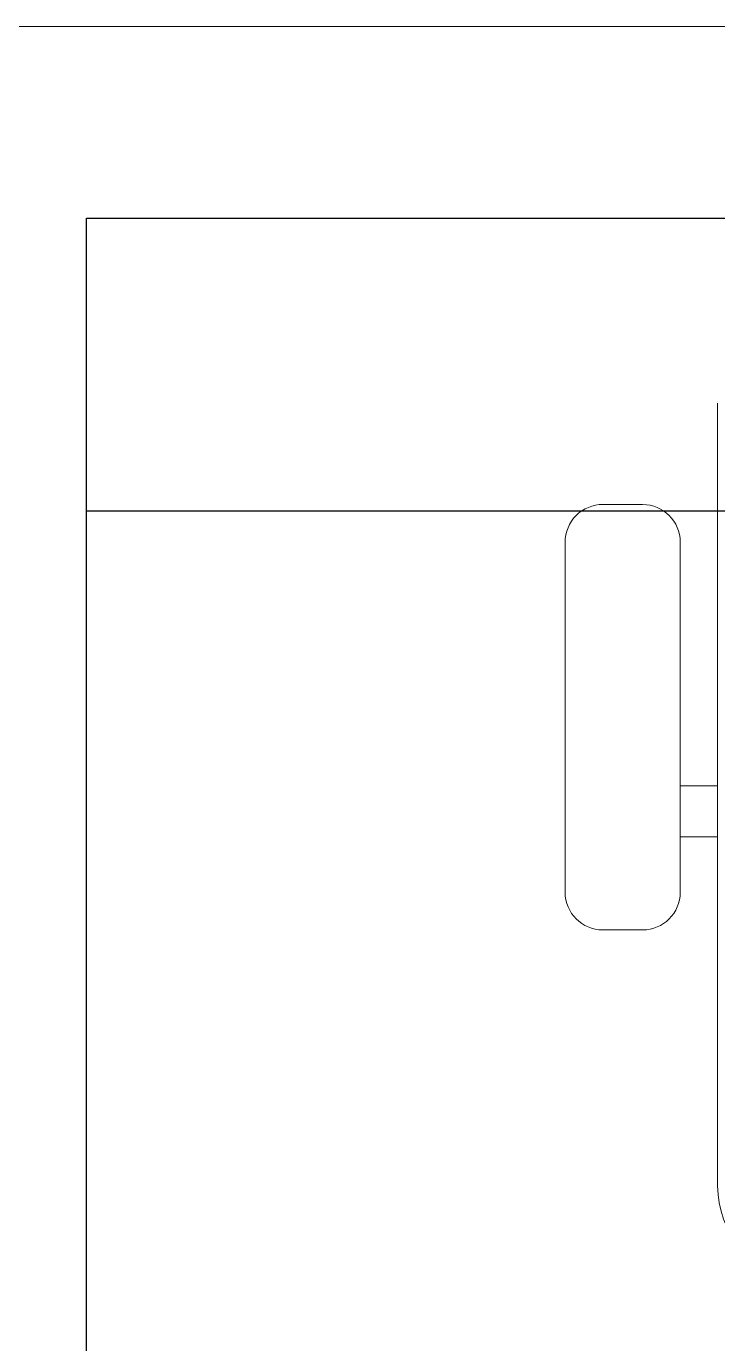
# Model space of a CAD drawing. Header units: inches. Extents: x -12418 to 183584, y -29325 to 19878.
# Drawn here: x 40966 to 41326, y -9434 to -8747 of the extents above; entities that cross this region are included whole.
import ezdxf

# ---------------------------------------------------------------- set-up
doc = ezdxf.new("R2010")
doc.units = ezdxf.units.IN
doc.header["$LTSCALE"] = 25
doc.header["$MEASUREMENT"] = 0
doc.linetypes.add('DASHDOT', pattern=[25.4, 12.7, -6.35, 0, -6.35])
doc.layers.get('0').update_dxf_attribs({"color": 8})
doc.layers.add('00-Ground Floor$0$False Ceiling', color=251, linetype='Continuous')
for name, color, linetype, lineweight in [('00-Ground Floor$0$LOADING', 253, 'Continuous', 5), ('00-Ground Floor$0$NEW Wall', 166, 'Continuous', 5), ('00-Ground Floor$0$Walls', 251, 'Continuous', 5), ('E-LITE-CLNG-CNDT', 6, 'DASHDOT', 35)]:
    doc.layers.add(name, color=color, linetype=linetype, lineweight=lineweight)

# ---------------------------------------------------------------- blocks, each defined once
blk = doc.blocks.new('*X137')
at = {"color": 0}
for p, q in [((5, 3), (5, 3)), ((5, 3), (5, 3)), ((5, 3), (5, 3)), ((5, 3), (5, 3)), ((5, 3), (5, 3)), ((5, 3), (5, 3)), ((5, 3), (5, 3)), ((5, 3), (5, 3)), ((5, 3), (5, 3)), ((5, 3), (5, 3)), ((5, 3), (5, 3)), ((5, 3), (5, 3)), ((5, 3), (5, 3)), ((5, 3), (5, 3)), ((5, 3), (5, 3)), ((5, 3), (5, 3)), ((5, 3), (5, 3)), ((5, 3), (5, 3)), ((5, 3), (5, 3)), ((5, 3), (5, 3)), ((5, 3), (5, 3)), ((5, 3), (5, 3)), ((5, 3), (5, 3)), ((5, 3), (5, 3)), ((5, 3), (5, 3)), ((5, 3), (5, 3)), ((5, 3), (5, 3)), ((5, 3), (5, 3)), ((5, 3), (5, 3)), ((5, 3), (5, 3)), ((5, 3), (5, 3)), ((5, 3), (5, 3)), ((5, 3), (5, 3)), ((5, 3), (5, 3)), ((5, 3), (5, 3)), ((5, 3), (5, 3)), ((5, 3), (5, 3)), ((5, 3), (5, 3)), ((5, 3), (5, 3)), ((5, 3), (5, 3)), ((5, 3), (5, 3)), ((5, 3), (5, 3)), ((5, 3), (5, 3)), ((5, 3), (5, 3)), ((5, 3), (5, 3)), ((5, 3), (5, 3)), ((5, 3), (5, 3)), ((5, 3), (5, 3)), ((5, 3), (5, 3)), ((5, 3), (5, 3)), ((5, 3), (5, 3)), ((5, 3), (5, 3)), ((5, 3), (5, 3)), ((5, 3), (5, 3)), ((5, 3), (5, 3)), ((5, 3), (5, 3)), ((5, 3), (5, 3)), ((5, 3), (5, 3)), ((5, 3), (5, 3)), ((5, 3), (5, 3)), ((5, 3), (5, 3)), ((5, 3), (5, 3)), ((5, 3), (5, 3)), ((5, 3), (5, 3)), ((5, 3), (5, 3)), ((5, 3), (5, 3)), ((6, 3), (5, 3)), ((5, 3), (5, 3)), ((6, 3), (5, 3)), ((5, 3), (5, 3)), ((6, 3), (5, 3)), ((5, 3), (5, 3)), ((6, 3), (5, 3)), ((5, 3), (5, 3)), ((5, 3), (5, 3)), ((5, 3), (5, 3)), ((5, 3), (5, 3)), ((5, 3), (5, 3)), ((5, 3), (5, 3)), ((5, 3), (5, 3)), ((5, 3), (5, 3)), ((5, 3), (5, 3)), ((5, 3), (5, 3)), ((5, 3), (5, 3)), ((5, 3), (5, 3)), ((5, 3), (5, 3)), ((5, 3), (5, 3)), ((5, 3), (5, 3)), ((5, 3), (5, 3)), ((5, 3), (5, 3)), ((5, 3), (5, 3)), ((5, 3), (5, 3)), ((5, 3), (5, 3)), ((5, 3), (5, 3)), ((5, 3), (5, 3)), ((5, 3), (5, 3)), ((6, 3), (6, 3)), ((6, 3), (6, 3)), ((6, 3), (6, 3)), ((6, 3), (6, 3)), ((6, 3), (6, 3)), ((6, 3), (6, 3)), ((6, 3), (6, 3)), ((6, 3), (6, 3)), ((6, 3), (6, 3)), ((6, 3), (6, 3)), ((6, 3), (6, 3)), ((6, 3), (6, 3)), ((6, 3), (6, 3)), ((6, 3), (6, 3)), ((6, 3), (6, 3)), ((6, 3), (6, 3)), ((6, 3), (6, 3)), ((6, 3), (6, 3)), ((6, 3), (6, 3)), ((6, 3), (6, 3)), ((6, 3), (6, 3)), ((6, 3), (6, 3)), ((6, 3), (6, 3)), ((6, 3), (6, 3)), ((6, 3), (6, 3)), ((6, 3), (6, 3)), ((6, 3), (6, 3)), ((6, 3), (6, 3)), ((6, 3), (6, 3)), ((6, 3), (6, 3)), ((6, 3), (6, 3)), ((6, 3), (6, 3)), ((6, 3), (6, 3)), ((6, 3), (6, 3)), ((6, 3), (6, 3)), ((6, 3), (6, 3)), ((6, 3), (6, 3)), ((6, 3), (6, 3)), ((6, 3), (6, 3)), ((6, 3), (6, 3)), ((6, 3), (6, 3)), ((6, 3), (6, 3)), ((6, 3), (6, 3)), ((6, 3), (6, 3)), ((6, 3), (6, 3)), ((6, 3), (6, 3)), ((6, 3), (6, 3)), ((6, 3), (6, 3)), ((6, 3), (6, 3)), ((6, 3), (6, 3)), ((6, 3), (6, 3)), ((6, 3), (6, 3)), ((6, 3), (6, 3)), ((6, 3), (6, 3)), ((6, 3), (6, 3)), ((6, 3), (6, 3)), ((6, 3), (6, 3)), ((6, 3), (6, 3)), ((6, 3), (6, 3)), ((6, 3), (6, 3)), ((6, 3), (6, 3)), ((6, 3), (6, 3)), ((6, 3), (6, 3)), ((6, 3), (6, 3)), ((6, 3), (6, 3)), ((6, 3), (6, 3)), ((6, 3), (6, 3)), ((6, 3), (6, 3)), ((6, 3), (6, 3)), ((6, 3), (6, 3)), ((6, 3), (6, 3)), ((6, 3), (6, 3)), ((6, 3), (6, 3)), ((6, 3), (6, 3)), ((6, 3), (6, 3)), ((6, 3), (6, 3)), ((6, 3), (6, 3)), ((6, 3), (6, 3)), ((6, 3), (6, 3)), ((6, 3), (6, 3)), ((6, 3), (6, 3)), ((6, 3), (6, 3)), ((6, 3), (6, 3)), ((6, 3), (6, 3)), ((6, 3), (6, 3)), ((6, 3), (6, 3)), ((6, 3), (6, 3)), ((6, 3), (6, 3)), ((6, 3), (6, 3)), ((6, 3), (6, 3)), ((6, 3), (6, 3)), ((6, 3), (6, 3)), ((6, 3), (6, 3)), ((6, 3), (6, 3)), ((6, 3), (6, 3)), ((6, 3), (6, 3)), ((6, 3), (6, 3)), ((6, 3), (6, 3)), ((6, 3), (6, 3)), ((6, 3), (6, 3)), ((6, 3), (6, 3)), ((6, 3), (6, 3)), ((6, 3), (6, 3)), ((6, 3), (6, 3)), ((6, 3), (6, 3)), ((6, 3), (6, 3)), ((6, 3), (6, 3)), ((6, 3), (6, 3)), ((6, 3), (6, 3)), ((6, 3), (6, 3)), ((6, 3), (6, 3)), ((6, 3), (6, 3)), ((6, 3), (6, 3)), ((6, 3), (6, 3)), ((6, 3), (6, 3)), ((6, 3), (6, 3)), ((6, 3), (6, 3)), ((6, 3), (6, 3)), ((6, 3), (6, 3)), ((6, 3), (6, 3)), ((6, 3), (6, 3)), ((6, 3), (6, 3)), ((6, 3), (6, 3)), ((6, 3), (6, 3)), ((6, 3), (6, 3)), ((6, 3), (6, 3)), ((6, 3), (6, 3)), ((6, 3), (6, 3)), ((6, 3), (6, 3)), ((6, 3), (6, 3)), ((6, 3), (6, 3)), ((6, 3), (6, 3)), ((6, 3), (6, 3)), ((6, 3), (6, 3)), ((6, 3), (6, 3)), ((6, 3), (6, 3)), ((6, 3), (6, 3)), ((6, 3), (6, 3)), ((6, 3), (6, 3)), ((6, 3), (6, 3)), ((6, 3), (6, 3)), ((6, 3), (6, 3)), ((6, 3), (6, 3)), ((6, 3), (6, 3)), ((6, 3), (6, 3)), ((6, 3), (6, 3)), ((6, 3), (6, 3)), ((6, 3), (6, 3)), ((6, 3), (6, 3)), ((6, 3), (6, 3)), ((6, 3), (6, 3)), ((6, 3), (6, 3)), ((6, 3), (6, 3)), ((6, 3), (6, 3)), ((6, 3), (6, 3)), ((6, 3), (6, 3)), ((6, 3), (6, 3)), ((6, 3), (6, 3)), ((6, 3), (6, 3)), ((6, 3), (6, 3)), ((6, 3), (6, 3)), ((6, 3), (6, 3)), ((6, 3), (6, 3)), ((6, 3), (6, 3)), ((6, 3), (6, 3)), ((6, 3), (6, 3)), ((6, 3), (6, 3)), ((6, 3), (6, 3)), ((6, 3), (6, 3)), ((6, 3), (6, 3)), ((6, 3), (6, 3)), ((6, 3), (6, 3)), ((6, 3), (6, 3)), ((6, 3), (6, 3)), ((6, 3), (6, 3)), ((6, 3), (6, 3)), ((6, 3), (6, 3)), ((6, 3), (6, 3)), ((6, 3), (6, 3)), ((6, 3), (6, 3)), ((6, 3), (6, 3)), ((6, 3), (6, 3)), ((6, 3), (6, 3)), ((6, 3), (6, 3)), ((6, 3), (6, 3)), ((6, 3), (6, 3)), ((6, 3), (6, 3)), ((6, 3), (6, 3)), ((6, 3), (6, 3)), ((6, 3), (6, 3)), ((6, 3), (6, 3)), ((6, 3), (6, 3)), ((6, 3), (6, 3)), ((6, 3), (6, 3)), ((6, 3), (6, 3)), ((6, 3), (6, 3)), ((6, 3), (6, 3)), ((6, 3), (6, 3)), ((6, 3), (6, 3)), ((6, 3), (6, 3)), ((6, 3), (6, 3)), ((6, 3), (6, 3)), ((6, 3), (6, 3)), ((6, 3), (6, 3)), ((6, 3), (5, 3)), ((6, 3), (5, 3)), ((6, 3), (5, 3)), ((6, 3), (5, 3)), ((6, 3), (5, 3)), ((6, 3), (6, 3)), ((6, 3), (6, 3)), ((6, 3), (6, 3)), ((6, 3), (6, 3)), ((6, 3), (6, 3)), ((6, 3), (6, 3)), ((6, 3), (6, 3)), ((6, 3), (6, 3)), ((6, 3), (6, 3)), ((6, 3), (6, 3)), ((6, 3), (6, 3)), ((6, 3), (6, 3)), ((6, 3), (6, 3)), ((6, 3), (6, 3)), ((6, 3), (6, 3)), ((6, 3), (6, 3)), ((6, 3), (6, 3)), ((6, 3), (6, 3)), ((6, 3), (6, 3)), ((6, 3), (6, 3)), ((6, 3), (6, 3)), ((6, 3), (6, 3)), ((6, 3), (6, 3)), ((6, 3), (6, 3)), ((6, 3), (6, 3)), ((6, 3), (6, 3)), ((6, 3), (6, 3)), ((6, 3), (6, 3)), ((6, 3), (6, 3)), ((6, 3), (6, 3)), ((6, 3), (6, 3)), ((6, 3), (6, 3)), ((6, 3), (6, 3)), ((6, 3), (6, 3)), ((6, 3), (6, 3)), ((6, 3), (6, 3)), ((6, 3), (6, 3)), ((6, 3), (6, 3)), ((6, 3), (6, 3)), ((6, 3), (6, 3)), ((6, 3), (6, 3)), ((6, 3), (6, 3)), ((6, 3), (6, 3)), ((6, 3), (6, 3)), ((6, 3), (6, 3)), ((6, 3), (6, 3)), ((6, 3), (6, 3)), ((6, 3), (6, 3)), ((6, 3), (6, 3)), ((6, 3), (6, 3)), ((6, 3), (6, 3)), ((6, 3), (6, 3)), ((6, 3), (6, 3)), ((6, 3), (6, 3)), ((6, 3), (6, 3)), ((6, 3), (6, 3)), ((6, 3), (6, 3)), ((6, 3), (6, 3)), ((6, 3), (6, 3)), ((6, 3), (6, 3)), ((6, 3), (6, 3)), ((6, 3), (6, 3)), ((6, 3), (6, 3)), ((6, 3), (6, 3)), ((6, 3), (6, 3)), ((6, 3), (6, 3)), ((6, 3), (6, 3)), ((6, 3), (6, 3)), ((6, 3), (6, 3)), ((6, 3), (6, 3)), ((6, 3), (6, 3)), ((6, 3), (6, 3)), ((6, 3), (6, 3)), ((6, 3), (6, 3)), ((6, 3), (6, 3)), ((6, 3), (6, 3)), ((6, 3), (6, 3)), ((6, 3), (6, 3)), ((6, 3), (6, 3)), ((6, 3), (6, 3)), ((6, 3), (6, 3)), ((6, 3), (6, 3)), ((6, 3), (6, 3)), ((6, 3), (6, 3)), ((6, 3), (6, 3)), ((6, 3), (6, 3)), ((6, 3), (6, 3)), ((6, 3), (6, 3)), ((6, 3), (6, 3)), ((6, 3), (6, 3)), ((6, 3), (6, 3)), ((6, 3), (6, 3)), ((6, 3), (6, 3)), ((6, 3), (6, 3)), ((6, 3), (6, 3)), ((6, 3), (6, 3)), ((6, 3), (6, 3)), ((6, 3), (6, 3)), ((6, 3), (6, 3)), ((6, 3), (6, 3)), ((6, 3), (6, 3)), ((6, 3), (6, 3)), ((6, 3), (6, 3)), ((6, 3), (6, 3)), ((6, 3), (6, 3)), ((6, 3), (6, 3)), ((6, 3), (6, 3)), ((6, 3), (6, 3)), ((6, 3), (6, 3)), ((6, 3), (6, 3)), ((6, 3), (6, 3)), ((6, 3), (6, 3)), ((6, 3), (6, 3)), ((6, 3), (6, 3)), ((6, 3), (6, 3)), ((6, 3), (6, 3)), ((6, 3), (6, 3)), ((6, 3), (6, 3)), ((6, 3), (6, 3)), ((6, 3), (6, 3)), ((6, 3), (6, 3)), ((6, 3), (6, 3)), ((6, 3), (6, 3)), ((6, 3), (6, 3)), ((6, 3), (6, 3)), ((6, 3), (6, 3)), ((6, 3), (6, 3)), ((6, 3), (6, 3)), ((6, 3), (6, 3)), ((6, 3), (6, 3)), ((6, 3), (6, 3)), ((6, 3), (6, 3)), ((6, 3), (6, 3)), ((6, 3), (6, 3)), ((6, 3), (6, 3)), ((6, 3), (6, 3)), ((6, 3), (6, 3)), ((6, 3), (6, 3)), ((6, 3), (6, 3)), ((6, 3), (6, 3)), ((6, 3), (6, 3)), ((6, 3), (6, 3)), ((6, 3), (6, 3)), ((6, 3), (6, 3)), ((6, 3), (6, 3)), ((6, 3), (6, 3)), ((6, 3), (6, 3)), ((6, 3), (6, 3)), ((6, 3), (6, 3)), ((6, 3), (6, 3)), ((6, 3), (6, 3)), ((6, 3), (6, 3)), ((6, 3), (6, 3)), ((6, 3), (6, 3)), ((6, 3), (6, 3)), ((6, 3), (6, 3)), ((6, 3), (6, 3)), ((6, 3), (6, 3)), ((6, 3), (6, 3)), ((6, 3), (6, 3)), ((6, 3), (6, 3)), ((6, 3), (6, 3)), ((6, 3), (6, 3)), ((6, 3), (6, 3)), ((6, 3), (6, 3)), ((6, 3), (6, 3)), ((6, 3), (6, 3)), ((6, 3), (6, 3)), ((6, 3), (6, 3)), ((6, 3), (6, 3)), ((6, 3), (6, 3)), ((6, 3), (6, 3)), ((6, 3), (6, 3)), ((6, 3), (6, 3)), ((6, 3), (6, 3)), ((6, 3), (6, 3)), ((6, 3), (6, 3)), ((6, 3), (6, 3)), ((6, 3), (6, 3)), ((6, 3), (6, 3)), ((6, 3), (6, 3)), ((6, 3), (6, 3)), ((6, 3), (6, 3)), ((6, 3), (6, 3)), ((6, 3), (6, 3)), ((6, 3), (6, 3)), ((6, 3), (6, 3)), ((6, 3), (6, 3)), ((6, 3), (6, 3)), ((6, 3), (6, 3)), ((6, 3), (6, 3)), ((6, 3), (6, 3)), ((6, 3), (6, 3)), ((6, 3), (6, 3)), ((6, 3), (6, 3)), ((6, 3), (6, 3)), ((6, 3), (6, 3)), ((6, 3), (6, 3)), ((6, 3), (6, 3)), ((6, 3), (6, 3)), ((6, 3), (6, 3)), ((6, 3), (6, 3)), ((6, 3), (6, 3)), ((6, 3), (6, 3)), ((6, 3), (6, 3)), ((6, 3), (6, 3)), ((6, 3), (6, 3)), ((6, 3), (6, 3)), ((6, 3), (6, 3)), ((6, 3), (6, 3)), ((6, 3), (6, 3)), ((6, 3), (6, 3)), ((6, 3), (6, 3)), ((6, 3), (6, 3)), ((6, 3), (6, 3)), ((6, 3), (6, 3)), ((6, 3), (6, 3)), ((6, 3), (6, 3)), ((6, 3), (6, 3)), ((6, 3), (6, 3)), ((6, 3), (6, 3)), ((6, 3), (6, 3)), ((6, 3), (6, 3)), ((6, 3), (6, 3)), ((6, 3), (6, 3)), ((6, 3), (6, 3)), ((6, 3), (6, 3)), ((6, 3), (6, 3)), ((6, 3), (6, 3)), ((6, 3), (6, 3)), ((6, 3), (6, 3)), ((6, 3), (6, 3)), ((6, 3), (6, 3)), ((6, 3), (6, 3)), ((6, 3), (6, 3)), ((6, 3), (6, 3)), ((6, 3), (6, 3)), ((6, 3), (6, 3)), ((6, 3), (6, 3)), ((6, 3), (6, 3)), ((6, 3), (6, 3)), ((6, 3), (6, 3)), ((6, 3), (6, 3)), ((6, 3), (6, 3)), ((6, 3), (6, 3)), ((6, 3), (6, 3)), ((6, 3), (6, 3)), ((6, 3), (6, 3)), ((6, 3), (6, 3)), ((6, 3), (6, 3)), ((6, 3), (6, 3)), ((6, 3), (6, 3)), ((6, 3), (6, 3)), ((6, 3), (6, 3)), ((6, 3), (6, 3)), ((6, 3), (6, 3)), ((6, 3), (6, 3)), ((6, 3), (6, 3)), ((6, 3), (6, 3)), ((6, 3), (6, 3)), ((6, 3), (6, 3)), ((6, 3), (6, 3)), ((6, 3), (6, 3)), ((6, 3), (6, 3)), ((6, 3), (6, 3)), ((6, 3), (6, 3)), ((6, 3), (6, 3)), ((6, 3), (6, 3)), ((6, 3), (6, 3)), ((6, 3), (6, 3)), ((6, 3), (6, 3)), ((6, 3), (6, 3)), ((6, 3), (6, 3)), ((6, 3), (6, 3)), ((6, 3), (6, 3)), ((6, 3), (6, 3)), ((6, 3), (6, 3)), ((6, 3), (6, 3)), ((6, 3), (6, 3)), ((6, 3), (6, 3)), ((6, 3), (6, 3)), ((6, 3), (6, 3)), ((6, 3), (6, 3)), ((6, 3), (6, 3)), ((6, 3), (6, 3)), ((6, 3), (6, 3)), ((6, 3), (6, 3)), ((6, 3), (6, 3)), ((6, 3), (6, 3)), ((6, 3), (6, 3)), ((6, 3), (6, 3)), ((6, 3), (6, 3)), ((6, 3), (6, 3)), ((6, 3), (6, 3)), ((6, 3), (6, 3)), ((6, 3), (6, 3)), ((6, 3), (6, 3)), ((6, 3), (6, 3)), ((6, 3), (6, 3)), ((6, 3), (6, 3)), ((6, 3), (6, 3)), ((6, 3), (6, 3)), ((6, 3), (6, 3)), ((6, 3), (6, 3)), ((6, 3), (6, 3)), ((6, 3), (6, 3)), ((6, 3), (6, 3)), ((6, 3), (6, 3)), ((6, 3), (6, 3)), ((6, 3), (6, 3)), ((6, 3), (6, 3)), ((6, 3), (6, 3)), ((6, 3), (6, 3)), ((6, 3), (6, 3)), ((6, 3), (6, 3)), ((6, 3), (6, 3)), ((6, 3), (6, 3))]:
    blk.add_line(p, q, dxfattribs=at)
blk = doc.blocks.new('*X138')
at = {"color": 0}
for p, q in [((13, 1), (13, 1)), ((13, 1), (13, 1)), ((13, 1), (13, 1)), ((13, 1), (13, 1)), ((13, 1), (13, 1)), ((13, 1), (13, 1)), ((13, 1), (13, 1)), ((13, 1), (13, 1)), ((13, 1), (13, 1)), ((13, 1), (13, 1)), ((13, 1), (13, 1)), ((13, 1), (13, 1)), ((13, 1), (13, 1)), ((13, 1), (13, 1)), ((13, 1), (13, 1)), ((13, 1), (14, 1)), ((13, 1), (14, 1)), ((13, 1), (14, 1)), ((13, 1), (13, 1)), ((13, 1), (13, 1)), ((13, 1), (13, 1)), ((13, 1), (13, 1)), ((13, 1), (13, 1)), ((13, 1), (13, 1)), ((13, 1), (13, 1)), ((13, 1), (13, 1)), ((13, 1), (13, 1)), ((13, 1), (13, 1)), ((13, 1), (13, 1)), ((13, 1), (13, 1)), ((13, 1), (13, 1)), ((13, 1), (13, 1)), ((13, 1), (13, 1)), ((13, 1), (13, 1)), ((13, 1), (13, 1)), ((13, 1), (13, 1)), ((13, 1), (13, 1)), ((13, 1), (13, 1)), ((13, 1), (13, 1)), ((13, 1), (13, 1)), ((13, 1), (13, 1)), ((13, 1), (13, 1)), ((13, 1), (13, 1)), ((13, 1), (13, 1)), ((13, 1), (13, 1)), ((13, 1), (13, 1)), ((13, 1), (13, 1)), ((13, 1), (13, 1)), ((13, 1), (13, 1)), ((13, 1), (13, 1)), ((13, 1), (13, 1)), ((13, 1), (13, 1)), ((13, 1), (13, 1)), ((13, 1), (13, 1)), ((13, 1), (13, 1)), ((13, 1), (13, 1)), ((13, 1), (13, 1)), ((13, 1), (13, 1)), ((13, 1), (13, 1)), ((13, 1), (13, 1)), ((13, 1), (13, 1)), ((13, 1), (13, 1)), ((13, 1), (13, 1)), ((13, 1), (13, 1)), ((13, 1), (13, 1)), ((13, 1), (13, 1)), ((13, 1), (13, 1)), ((13, 1), (13, 1)), ((13, 1), (13, 1)), ((13, 1), (13, 1)), ((13, 1), (13, 1)), ((13, 1), (13, 1)), ((13, 1), (13, 1)), ((13, 1), (13, 1)), ((13, 1), (13, 1)), ((13, 1), (13, 1)), ((13, 1), (13, 1)), ((13, 1), (13, 1)), ((13, 1), (13, 1)), ((13, 1), (13, 1)), ((13, 1), (13, 1)), ((13, 1), (13, 1)), ((13, 1), (13, 1)), ((13, 1), (13, 1)), ((13, 1), (13, 1)), ((13, 1), (13, 1)), ((13, 1), (13, 1)), ((13, 1), (13, 1)), ((13, 1), (13, 1)), ((13, 1), (13, 1)), ((13, 1), (13, 1)), ((13, 1), (13, 1)), ((13, 1), (13, 1)), ((13, 1), (13, 1)), ((13, 1), (13, 1)), ((13, 1), (13, 1)), ((13, 1), (13, 1)), ((13, 1), (13, 1)), ((13, 1), (13, 1)), ((13, 1), (13, 1)), ((13, 1), (13, 1)), ((13, 1), (13, 1)), ((13, 1), (13, 1)), ((13, 1), (13, 1)), ((13, 1), (13, 1)), ((13, 1), (13, 1)), ((13, 1), (13, 1)), ((13, 1), (13, 1)), ((13, 1), (13, 1)), ((13, 1), (13, 1)), ((13, 1), (13, 1)), ((13, 1), (13, 1)), ((13, 1), (13, 1)), ((13, 1), (13, 1)), ((13, 1), (13, 1)), ((13, 1), (13, 1)), ((13, 1), (13, 1)), ((13, 1), (13, 1)), ((13, 1), (13, 1)), ((13, 1), (13, 1)), ((13, 1), (13, 1)), ((13, 1), (13, 1)), ((13, 1), (13, 1)), ((13, 1), (14, 1)), ((13, 0), (13, 0)), ((13, 0), (13, 0)), ((13, 0), (13, 0)), ((13, 0), (13, 0)), ((13, 0), (13, 0)), ((13, 0), (13, 0)), ((13, 0), (13, 0)), ((13, 0), (13, 0)), ((13, 0), (13, 0)), ((13, 0), (13, 0)), ((13, 0), (13, 0)), ((13, 0), (13, 0)), ((13, 0), (13, 0)), ((13, 0), (13, 0)), ((13, 0), (13, 0)), ((13, 0), (13, 0)), ((13, 0), (13, 0)), ((13, 0), (13, 0)), ((13, 0), (13, 0)), ((13, 0), (13, 0)), ((13, 0), (13, 0)), ((13, 0), (13, 0)), ((13, 0), (13, 0)), ((13, 0), (13, 0)), ((13, 0), (13, 0)), ((13, 0), (13, 0)), ((13, 0), (13, 0)), ((13, 0), (13, 0)), ((13, 0), (13, 0)), ((13, 0), (13, 0)), ((13, 0), (13, 0)), ((13, 0), (13, 0)), ((13, 0), (13, 0)), ((13, 0), (13, 0)), ((13, 0), (13, 0)), ((13, 0), (13, 0)), ((13, 0), (13, 0)), ((13, 0), (13, 0)), ((13, 0), (13, 0)), ((13, 0), (13, 0)), ((13, 0), (13, 0)), ((13, 0), (13, 0)), ((13, 0), (13, 0)), ((13, 0), (13, 0)), ((13, 0), (13, 0)), ((13, 0), (13, 0)), ((13, 0), (13, 0)), ((13, 0), (13, 0)), ((13, 0), (14, 0)), ((13, 0), (14, 0)), ((13, 0), (13, 0)), ((13, 0), (14, 0)), ((14, 1), (14, 1)), ((14, 1), (14, 1)), ((14, 1), (14, 1)), ((14, 1), (14, 1)), ((14, 1), (14, 1)), ((14, 1), (14, 1)), ((14, 1), (14, 1)), ((14, 1), (14, 1)), ((14, 1), (14, 1)), ((14, 1), (14, 1)), ((14, 1), (14, 1)), ((14, 1), (14, 1)), ((14, 1), (14, 1)), ((14, 1), (14, 1)), ((14, 1), (14, 1)), ((14, 1), (14, 1)), ((14, 1), (14, 1)), ((14, 1), (14, 1)), ((14, 1), (14, 1)), ((14, 1), (14, 1)), ((14, 1), (14, 1)), ((14, 1), (14, 1)), ((14, 1), (14, 1)), ((14, 1), (14, 1)), ((14, 1), (14, 1)), ((14, 1), (14, 1)), ((14, 1), (14, 1)), ((14, 1), (14, 1)), ((14, 1), (14, 1)), ((14, 1), (14, 1)), ((14, 1), (14, 1)), ((14, 1), (14, 1)), ((14, 1), (14, 1)), ((14, 1), (14, 1)), ((14, 1), (14, 1)), ((14, 1), (14, 1)), ((14, 1), (14, 1)), ((14, 1), (14, 1)), ((14, 1), (14, 1)), ((14, 1), (14, 1)), ((14, 1), (14, 1)), ((14, 1), (14, 1)), ((14, 1), (14, 1)), ((14, 1), (14, 1)), ((14, 1), (14, 1)), ((14, 1), (14, 1)), ((14, 1), (14, 1)), ((14, 1), (14, 1)), ((14, 1), (14, 1)), ((14, 1), (14, 1)), ((14, 1), (14, 1)), ((14, 1), (14, 1)), ((14, 1), (14, 1)), ((14, 1), (14, 1)), ((14, 1), (14, 1)), ((14, 1), (14, 1)), ((14, 1), (14, 1)), ((14, 1), (14, 1)), ((14, 1), (14, 1)), ((14, 1), (14, 1)), ((14, 1), (14, 1)), ((14, 1), (14, 1)), ((14, 1), (14, 1)), ((14, 1), (14, 1)), ((14, 1), (14, 1)), ((14, 1), (14, 1)), ((14, 1), (14, 1)), ((14, 1), (14, 1)), ((14, 1), (14, 1)), ((14, 1), (14, 1)), ((14, 1), (14, 1)), ((14, 1), (14, 1)), ((14, 1), (14, 1)), ((14, 1), (14, 1)), ((14, 1), (14, 1)), ((14, 1), (14, 1)), ((14, 1), (14, 1)), ((14, 1), (14, 1)), ((14, 1), (14, 1)), ((14, 1), (14, 1)), ((14, 1), (14, 1)), ((14, 1), (14, 1)), ((14, 1), (14, 1)), ((14, 1), (14, 1)), ((14, 1), (14, 1)), ((14, 1), (14, 1)), ((14, 1), (14, 1)), ((14, 1), (14, 1)), ((14, 1), (14, 1)), ((14, 1), (14, 1)), ((14, 1), (14, 1)), ((14, 1), (14, 1)), ((14, 1), (14, 1)), ((14, 1), (14, 1)), ((14, 0), (14, 0)), ((14, 0), (14, 0)), ((14, 0), (14, 0)), ((14, 0), (14, 0)), ((14, 0), (14, 0)), ((14, 0), (14, 0)), ((14, 0), (14, 0)), ((14, 0), (14, 0)), ((14, 0), (14, 0)), ((14, 0), (14, 0)), ((14, 0), (14, 0)), ((14, 0), (14, 0)), ((14, 0), (14, 0)), ((14, 0), (14, 0)), ((14, 0), (14, 0)), ((14, 0), (14, 0)), ((14, 0), (14, 0)), ((14, 0), (14, 0)), ((14, 0), (14, 0)), ((14, 0), (14, 0)), ((14, 0), (14, 0)), ((14, 0), (14, 0)), ((14, 0), (14, 0)), ((14, 0), (14, 0)), ((14, 0), (14, 0)), ((14, 0), (14, 0)), ((14, 0), (14, 0)), ((14, 0), (14, 0)), ((14, 0), (14, 0)), ((14, 0), (14, 0)), ((14, 0), (14, 0)), ((14, 0), (14, 0)), ((14, 0), (14, 0)), ((14, 0), (14, 0)), ((14, 0), (14, 0)), ((14, 0), (14, 0)), ((14, 0), (14, 0)), ((14, 0), (14, 0)), ((14, 0), (14, 0)), ((14, 0), (14, 0)), ((14, 0), (14, 0)), ((14, 0), (14, 0)), ((14, 0), (14, 0)), ((14, 0), (14, 0)), ((14, 0), (14, 0)), ((14, 0), (14, 0)), ((14, 0), (14, 0)), ((14, 0), (14, 0)), ((13, 0), (13, 0)), ((13, 0), (14, 0)), ((13, 0), (13, 0)), ((13, 0), (14, 0)), ((13, 0), (13, 0)), ((13, 0), (14, 0)), ((13, 0), (13, 0)), ((13, 0), (13, 0)), ((13, 0), (13, 0)), ((13, 0), (13, 0)), ((13, 0), (14, 0)), ((13, 0), (13, 0)), ((13, 0), (14, 0)), ((13, 0), (13, 0)), ((13, 0), (14, 0)), ((13, 0), (13, 0)), ((13, 0), (14, 0)), ((13, 0), (13, 0)), ((13, 0), (14, 0)), ((13, 0), (13, 0)), ((13, 0), (14, 0)), ((13, 0), (13, 0)), ((13, 0), (14, 0)), ((13, 0), (13, 0)), ((13, 0), (13, 0)), ((13, 0), (13, 0)), ((13, 0), (14, 0)), ((13, 0), (13, 0)), ((13, 0), (14, 0)), ((13, 0), (13, 0)), ((13, 0), (14, 0)), ((13, 0), (13, 0)), ((13, 0), (14, 0)), ((13, 0), (13, 0)), ((13, 0), (13, 0)), ((13, 0), (13, 0)), ((13, 0), (13, 0)), ((13, 0), (13, 0)), ((13, 0), (13, 0)), ((13, 0), (13, 0)), ((13, 0), (13, 0)), ((13, 0), (13, 0)), ((13, 0), (13, 0)), ((13, 0), (13, 0)), ((13, 0), (13, 0)), ((13, 0), (13, 0)), ((13, 0), (13, 0)), ((13, 0), (13, 0)), ((13, 0), (13, 0)), ((13, 0), (13, 0)), ((13, 0), (13, 0)), ((13, 0), (13, 0)), ((13, 0), (13, 0)), ((13, 0), (13, 0)), ((13, 0), (13, 0)), ((13, 0), (13, 0)), ((13, 0), (13, 0)), ((13, 0), (13, 0)), ((13, 0), (13, 0)), ((13, 0), (13, 0)), ((13, 0), (13, 0)), ((13, 0), (13, 0)), ((13, 0), (13, 0)), ((13, 0), (13, 0)), ((13, -1), (13, -1)), ((13, -1), (13, -1)), ((13, -1), (13, -1)), ((13, -1), (13, -1)), ((13, -1), (13, -1)), ((13, -1), (14, -1)), ((13, -1), (13, -1)), ((14, 0), (14, 0)), ((14, 0), (14, 0)), ((14, 0), (14, 0)), ((14, 0), (14, 0)), ((14, 0), (14, 0)), ((14, 0), (14, 0)), ((14, 0), (14, 0)), ((14, 0), (14, 0)), ((14, 0), (14, 0)), ((14, 0), (14, 0)), ((14, 0), (14, 0)), ((14, 0), (14, 0)), ((14, 0), (14, 0)), ((14, 0), (14, 0)), ((14, 0), (14, 0)), ((13, 0), (14, 0)), ((14, 0), (14, 0)), ((14, 0), (14, 0)), ((14, 0), (14, 0)), ((14, 0), (14, 0)), ((14, 0), (14, 0)), ((14, 0), (14, 0)), ((14, 0), (14, 0)), ((14, 0), (14, 0)), ((14, 0), (14, 0)), ((14, 0), (14, 0)), ((14, 0), (14, 0)), ((14, 0), (14, 0)), ((14, 0), (14, 0)), ((14, 0), (14, 0)), ((14, 0), (14, 0)), ((14, 0), (14, 0)), ((14, 0), (14, 0)), ((14, 0), (14, 0)), ((14, 0), (14, 0)), ((14, 0), (14, 0)), ((14, 0), (14, 0)), ((14, 0), (14, 0)), ((14, 0), (14, 0)), ((14, 0), (14, 0)), ((14, 0), (14, 0)), ((14, 0), (14, 0)), ((14, 0), (14, 0)), ((14, 0), (14, 0)), ((14, 0), (14, 0)), ((14, 0), (14, 0)), ((14, 0), (14, 0)), ((14, 0), (14, 0)), ((14, 0), (14, 0)), ((14, 0), (14, 0)), ((14, -1), (14, -1)), ((14, -1), (14, -1)), ((14, -1), (14, -1)), ((14, -1), (14, -1)), ((14, -1), (14, -1))]:
    blk.add_line(p, q, dxfattribs=at)
blk = doc.blocks.new('00-Ground Floor$0$GF21018-P')
at = {"color": 0}
for p, q in [((0.22049, 0.47563), (0.22049, 0.0675)), ((0.25963, 0.34221), (0.2804, 0.34221)), ((0.24001, 0.32259), (0.24001, 0.14)), ((0.30001, 0.32259), (0.30001, 0.14)), ((0.22049, 0.29372), (0.24001, 0.29372)), ((0.22049, 0.26708), (0.24001, 0.26708)), ((0.25963, 0.12039), (0.2804, 0.12039))]:
    blk.add_line(p, q, dxfattribs=at)
for points in [[(0.24001, 0.29372), (0.24001, 0.29372), (0.24001, 0.29372), (0.24001, 0.29372), (0.24001, 0.29372), (0.24001, 0.29372), (0.24001, 0.29372), (0.24001, 0.29372), (0.24001, 0.29372), (0.24001, 0.29372), (0.24001, 0.29372), (0.24001, 0.29372), (0.24001, 0.29372), (0.24001, 0.29372), (0.24001, 0.29372), (0.24001, 0.29372), (0.24001, 0.29372), (0.24001, 0.29372), (0.24001, 0.29372), (0.24001, 0.29372), (0.24001, 0.29372), (0.24001, 0.29372), (0.24001, 0.29372), (0.24001, 0.29372), (0.24001, 0.29372), (0.24001, 0.29372), (0.24001, 0.29372), (0.24001, 0.29372), (0.24001, 0.29372), (0.24001, 0.29372), (0.24001, 0.29372), (0.24001, 0.29372), (0.24001, 0.29372), (0.24001, 0.29372), (0.24001, 0.29372), (0.24001, 0.29372), (0.24001, 0.29372), (0.24001, 0.29372), (0.24001, 0.29372), (0.24001, 0.29372), (0.24001, 0.29372), (0.24001, 0.29372), (0.24001, 0.29372), (0.24001, 0.29372), (0.24001, 0.29372), (0.24001, 0.29372), (0.24001, 0.29372), (0.24001, 0.29372), (0.24001, 0.29372), (0.24001, 0.29372), (0.24001, 0.29372), (0.24001, 0.29372), (0.24001, 0.29372), (0.24001, 0.29372), (0.24001, 0.29372), (0.24001, 0.29372), (0.24001, 0.29372), (0.24001, 0.29372), (0.24001, 0.29372), (0.24001, 0.29372), (0.24001, 0.29372), (0.24001, 0.29372), (0.24001, 0.29372), (0.24001, 0.29372), (0.24001, 0.29372), (0.24001, 0.29372), (0.24001, 0.29372), (0.24001, 0.29372), (0.24001, 0.29372), (0.24001, 0.29372), (0.24001, 0.29372), (0.24001, 0.29372), (0.24001, 0.29372), (0.24001, 0.29372), (0.24001, 0.29372), (0.24001, 0.29372), (0.24001, 0.29372), (0.24001, 0.29372), (0.24001, 0.29372), (0.24001, 0.29372), (0.24001, 0.29372), (0.24001, 0.29372), (0.24001, 0.29372), (0.24001, 0.29372), (0.24001, 0.29372), (0.24001, 0.29372), (0.24001, 0.29372), (0.24001, 0.29372), (0.24001, 0.29372), (0.24001, 0.29372), (0.24001, 0.29372), (0.24001, 0.29372), (0.24001, 0.29372), (0.24001, 0.29372), (0.24001, 0.29372), (0.24001, 0.29372), (0.24001, 0.29372), (0.24001, 0.29372), (0.24001, 0.29372), (0.24001, 0.29372), (0.24001, 0.29372), (0.24001, 0.29372), (0.24001, 0.29372), (0.24001, 0.29372), (0.24001, 0.29372), (0.24001, 0.29372), (0.24001, 0.29372), (0.24001, 0.29372), (0.24001, 0.29372), (0.24001, 0.29372), (0.24001, 0.29372), (0.24001, 0.29372), (0.24001, 0.29372), (0.24001, 0.29372), (0.24001, 0.29372), (0.24001, 0.29372), (0.24001, 0.29372), (0.24001, 0.29372), (0.24001, 0.29372), (0.24001, 0.29372), (0.24001, 0.29372), (0.24001, 0.29372), (0.24001, 0.29372), (0.24001, 0.29372), (0.24001, 0.29372), (0.24001, 0.29372), (0.24001, 0.29372), (0.24001, 0.29372), (0.24001, 0.29372), (0.24001, 0.29372), (0.24001, 0.29372), (0.24001, 0.29372), (0.24001, 0.29372), (0.24001, 0.29372), (0.24001, 0.29372), (0.24001, 0.29372), (0.24001, 0.29372), (0.24001, 0.29372), (0.24001, 0.29372), (0.24001, 0.29372), (0.24001, 0.29372), (0.24001, 0.29372), (0.24001, 0.29372), (0.24001, 0.29372), (0.24001, 0.29372), (0.24001, 0.29372), (0.24001, 0.29372), (0.24001, 0.29372), (0.24001, 0.29372), (0.24001, 0.29372), (0.24001, 0.29372), (0.24001, 0.29372), (0.24001, 0.29372), (0.24001, 0.29372), (0.24001, 0.29372), (0.24001, 0.29372), (0.24001, 0.29372), (0.24001, 0.29372), (0.24001, 0.29372), (0.24001, 0.29372), (0.24001, 0.29372), (0.24001, 0.29372), (0.24001, 0.29372), (0.24001, 0.29372), (0.24001, 0.29372), (0.24001, 0.29372), (0.24001, 0.29372), (0.24001, 0.29372), (0.24001, 0.29372), (0.24001, 0.29372), (0.24001, 0.29372), (0.24001, 0.29372), (0.24001, 0.29372), (0.24001, 0.29372), (0.24001, 0.29372), (0.24001, 0.29372), (0.24001, 0.29372), (0.24001, 0.29372), (0.24001, 0.29372), (0.24001, 0.29372), (0.24001, 0.29372), (0.24001, 0.29372), (0.24001, 0.29372), (0.24001, 0.29372), (0.24001, 0.29372), (0.24001, 0.29372), (0.24001, 0.29372), (0.24001, 0.29372), (0.24001, 0.29372), (0.24001, 0.29372), (0.24001, 0.29372), (0.24001, 0.29372), (0.24001, 0.29372), (0.24001, 0.29372), (0.24001, 0.29372), (0.24001, 0.29372), (0.24001, 0.29372), (0.24001, 0.29372), (0.24001, 0.29372), (0.24001, 0.29372), (0.24001, 0.29372), (0.24001, 0.29372), (0.24001, 0.29372), (0.24001, 0.29372), (0.24001, 0.29372), (0.24001, 0.29372), (0.24001, 0.29372), (0.24001, 0.29372), (0.24001, 0.29372), (0.24001, 0.29372), (0.24001, 0.29372), (0.24001, 0.29372), (0.24001, 0.29372), (0.24001, 0.29372), (0.24001, 0.29372), (0.24001, 0.29372), (0.24001, 0.29372), (0.24001, 0.29372), (0.24001, 0.29372), (0.24001, 0.29372), (0.24001, 0.29372), (0.24001, 0.29372), (0.24001, 0.29372), (0.24001, 0.29372), (0.24001, 0.29372), (0.24001, 0.29372), (0.24001, 0.29372), (0.24001, 0.29372), (0.24001, 0.29372), (0.24001, 0.29372), (0.24001, 0.29372), (0.24001, 0.29372), (0.24001, 0.29372), (0.24001, 0.29372), (0.24001, 0.29372), (0.24001, 0.29372), (0.24001, 0.29372), (0.24001, 0.29372), (0.24001, 0.29372), (0.24001, 0.29372), (0.24001, 0.29372), (0.24001, 0.29372), (0.24001, 0.29372), (0.24001, 0.29372), (0.24001, 0.29372), (0.24001, 0.29372), (0.24001, 0.29372), (0.24001, 0.29372), (0.24001, 0.29372), (0.24001, 0.29372), (0.24001, 0.29372), (0.24001, 0.29372), (0.24001, 0.29372), (0.24001, 0.29372), (0.24001, 0.29372), (0.24001, 0.29372), (0.24001, 0.29372), (0.24001, 0.29372), (0.24001, 0.29372), (0.24001, 0.29372), (0.24001, 0.29372), (0.24001, 0.29372), (0.24001, 0.29372), (0.24001, 0.29372), (0.24001, 0.29372), (0.24001, 0.29372), (0.24001, 0.29372), (0.24001, 0.29372), (0.24001, 0.29372), (0.24001, 0.29372), (0.24001, 0.29372), (0.24001, 0.29372), (0.24001, 0.29372), (0.24001, 0.29372), (0.24001, 0.29372), (0.24001, 0.29372), (0.24001, 0.29372)], [(0.24001, 0.29372), (0.24001, 0.29372), (0.24001, 0.29372), (0.24001, 0.29372), (0.24001, 0.29372), (0.24001, 0.29372), (0.24001, 0.29372), (0.24001, 0.29372), (0.24001, 0.29372), (0.24001, 0.29372), (0.24001, 0.29372), (0.24001, 0.29372), (0.24001, 0.29372), (0.24001, 0.29372), (0.24001, 0.29372), (0.24001, 0.29372), (0.24001, 0.29372), (0.24001, 0.29372), (0.24001, 0.29372), (0.24001, 0.29372), (0.24001, 0.29372), (0.24001, 0.29372), (0.24001, 0.29372), (0.24001, 0.29372), (0.24001, 0.29372), (0.24001, 0.29372), (0.24001, 0.29372), (0.24001, 0.29372), (0.24001, 0.29372), (0.24001, 0.29372), (0.24001, 0.29372), (0.24001, 0.29372), (0.24001, 0.29372), (0.24001, 0.29372), (0.24001, 0.29372), (0.24001, 0.29372), (0.24001, 0.29372), (0.24001, 0.29372), (0.24001, 0.29372), (0.24001, 0.29372), (0.24001, 0.29372), (0.24001, 0.29372), (0.24001, 0.29372), (0.24001, 0.29372), (0.24001, 0.29372), (0.24001, 0.29372), (0.24001, 0.29372), (0.24001, 0.29372), (0.24001, 0.29372), (0.24001, 0.29372), (0.24001, 0.29372), (0.24001, 0.29372), (0.24001, 0.29372), (0.24001, 0.29372), (0.24001, 0.29372), (0.24001, 0.29372), (0.24001, 0.29372), (0.24001, 0.29372), (0.24001, 0.29372), (0.24001, 0.29372), (0.24001, 0.29372), (0.24001, 0.29372), (0.24001, 0.29372), (0.24001, 0.29372), (0.24001, 0.29372), (0.24001, 0.29372), (0.24001, 0.29372), (0.24001, 0.29372), (0.24001, 0.29372), (0.24001, 0.29372), (0.24001, 0.29372), (0.24001, 0.29372), (0.24001, 0.29372), (0.24001, 0.29372), (0.24001, 0.29372), (0.24001, 0.29372), (0.24001, 0.29372), (0.24001, 0.29372), (0.24001, 0.29372), (0.24001, 0.29372), (0.24001, 0.29372), (0.24001, 0.29372), (0.24001, 0.29372), (0.24001, 0.29372), (0.24001, 0.29372), (0.24001, 0.29372), (0.24001, 0.29372), (0.24001, 0.29372), (0.24001, 0.29372), (0.24001, 0.29372), (0.24001, 0.29372), (0.24001, 0.29372), (0.24001, 0.29372), (0.24001, 0.29372), (0.24001, 0.29372), (0.24001, 0.29372), (0.24001, 0.29372), (0.24001, 0.29372), (0.24001, 0.29372), (0.24001, 0.29372), (0.24001, 0.29372), (0.24001, 0.29372), (0.24001, 0.29372), (0.24001, 0.29372), (0.24001, 0.29372), (0.24001, 0.29372), (0.24001, 0.29372), (0.24001, 0.29372), (0.24001, 0.29372), (0.24001, 0.29372), (0.24001, 0.29372), (0.24001, 0.29372), (0.24001, 0.29372), (0.24001, 0.29372), (0.24001, 0.29372), (0.24001, 0.29372), (0.24001, 0.29372), (0.24001, 0.29372), (0.24001, 0.29372), (0.24001, 0.29372), (0.24001, 0.29372), (0.24001, 0.29372), (0.24001, 0.29372), (0.24001, 0.29372), (0.24001, 0.29372), (0.24001, 0.29372), (0.24001, 0.29372), (0.24001, 0.29372), (0.24001, 0.29372), (0.24001, 0.29372), (0.24001, 0.29372), (0.24001, 0.29372), (0.24001, 0.29372), (0.24001, 0.29372), (0.24001, 0.29372), (0.24001, 0.29372), (0.24001, 0.29372), (0.24001, 0.29372), (0.24001, 0.29372), (0.24001, 0.29372), (0.24001, 0.29372), (0.24001, 0.29372), (0.24001, 0.29372), (0.24001, 0.29372), (0.24001, 0.29372), (0.24001, 0.29372), (0.24001, 0.29372), (0.24001, 0.29372), (0.24001, 0.29372), (0.24001, 0.29372), (0.24001, 0.29372), (0.24001, 0.29372), (0.24001, 0.29372), (0.24001, 0.29372), (0.24001, 0.29372), (0.24001, 0.29372), (0.24001, 0.29372), (0.24001, 0.29372), (0.24001, 0.29372), (0.24001, 0.29372), (0.24001, 0.29372), (0.24001, 0.29372), (0.24001, 0.29372), (0.24001, 0.29372), (0.24001, 0.29372), (0.24001, 0.29372), (0.24001, 0.29372), (0.24001, 0.29372), (0.24001, 0.29372), (0.24001, 0.29372), (0.24001, 0.29372), (0.24001, 0.29372), (0.24001, 0.29372), (0.24001, 0.29372), (0.24001, 0.29372), (0.24001, 0.29372), (0.24001, 0.29372), (0.24001, 0.29372), (0.24001, 0.29372), (0.24001, 0.29372), (0.24001, 0.29372), (0.24001, 0.29372), (0.24001, 0.29372), (0.24001, 0.29372), (0.24001, 0.29372), (0.24001, 0.29372), (0.24001, 0.29372), (0.24001, 0.29372), (0.24001, 0.29372), (0.24001, 0.29372), (0.24001, 0.29372), (0.24001, 0.29372), (0.24001, 0.29372), (0.24001, 0.29372), (0.24001, 0.29372), (0.24001, 0.29372), (0.24001, 0.29372), (0.24001, 0.29372), (0.24001, 0.29372), (0.24001, 0.29372), (0.24001, 0.29372), (0.24001, 0.29372), (0.24001, 0.29372), (0.24001, 0.29372), (0.24001, 0.29372), (0.24001, 0.29372), (0.24001, 0.29372), (0.24001, 0.29372), (0.24001, 0.29372), (0.24001, 0.29372), (0.24001, 0.29372), (0.24001, 0.29372), (0.24001, 0.29372), (0.24001, 0.29372), (0.24001, 0.29372), (0.24001, 0.29372), (0.24001, 0.29372), (0.24001, 0.29372), (0.24001, 0.29372)], [(0.24001, 0.29372), (0.24001, 0.29372), (0.24001, 0.29372), (0.24001, 0.29372), (0.24001, 0.29372), (0.24001, 0.29372), (0.24001, 0.29372), (0.24001, 0.29372), (0.24001, 0.29372), (0.24001, 0.29372), (0.24001, 0.29372), (0.24001, 0.29372), (0.24001, 0.29372), (0.24001, 0.29372), (0.24001, 0.29372), (0.24001, 0.29372), (0.24001, 0.29372), (0.24001, 0.29372), (0.24001, 0.29372), (0.24001, 0.29372), (0.24001, 0.29372), (0.24001, 0.29372), (0.24001, 0.29372), (0.24001, 0.29372), (0.24001, 0.29372), (0.24001, 0.29372), (0.24001, 0.29372), (0.24001, 0.29372), (0.24001, 0.29372), (0.24001, 0.29372), (0.24001, 0.29372), (0.24001, 0.29372), (0.24001, 0.29372), (0.24001, 0.29372), (0.24001, 0.29372), (0.24001, 0.29372), (0.24001, 0.29372), (0.24001, 0.29372), (0.24001, 0.29372), (0.24001, 0.29372), (0.24001, 0.29372), (0.24001, 0.29372), (0.24001, 0.29372), (0.24001, 0.29372), (0.24001, 0.29372), (0.24001, 0.29372), (0.24001, 0.29372), (0.24001, 0.29372), (0.24001, 0.29372), (0.24001, 0.29372), (0.24001, 0.29372), (0.24001, 0.29372), (0.24001, 0.29372), (0.24001, 0.29372), (0.24001, 0.29372), (0.24001, 0.29372), (0.24001, 0.29372), (0.24001, 0.29372), (0.24001, 0.29372), (0.24001, 0.29372), (0.24001, 0.29372), (0.24001, 0.29372), (0.24001, 0.29372), (0.24001, 0.29372), (0.24001, 0.29372), (0.24001, 0.29372), (0.24001, 0.29372), (0.24001, 0.29372), (0.24001, 0.29372), (0.24001, 0.29372), (0.24001, 0.29372), (0.24001, 0.29372), (0.24001, 0.29372), (0.24001, 0.29372), (0.24001, 0.29372), (0.24001, 0.29372), (0.24001, 0.29372), (0.24001, 0.29372), (0.24001, 0.29372), (0.24001, 0.29372), (0.24001, 0.29372), (0.24001, 0.29372), (0.24001, 0.29372), (0.24001, 0.29372), (0.24001, 0.29372), (0.24001, 0.29372), (0.24001, 0.29372), (0.24001, 0.29372), (0.24001, 0.29372), (0.24001, 0.29372), (0.24001, 0.29372), (0.24001, 0.29372), (0.24001, 0.29372), (0.24001, 0.29372), (0.24001, 0.29372), (0.24001, 0.29372), (0.24001, 0.29372), (0.24001, 0.29372), (0.24001, 0.29372), (0.24001, 0.29372), (0.24001, 0.29372), (0.24001, 0.29372), (0.24001, 0.29372), (0.24001, 0.29372), (0.24001, 0.29372), (0.24001, 0.29372), (0.24001, 0.29372), (0.24001, 0.29372), (0.24001, 0.29372), (0.24001, 0.29372), (0.24001, 0.29372), (0.24001, 0.29372), (0.24001, 0.29372), (0.24001, 0.29372), (0.24001, 0.29372), (0.24001, 0.29372), (0.24001, 0.29372), (0.24001, 0.29372), (0.24001, 0.29372), (0.24001, 0.29372), (0.24001, 0.29372), (0.24001, 0.29372), (0.24001, 0.29372), (0.24001, 0.29372), (0.24001, 0.29372), (0.24001, 0.29372), (0.24001, 0.29372), (0.24001, 0.29372), (0.24001, 0.29372), (0.24001, 0.29372), (0.24001, 0.29372), (0.24001, 0.29372), (0.24001, 0.29372), (0.24001, 0.29372), (0.24001, 0.29372), (0.24001, 0.29372), (0.24001, 0.29372), (0.24001, 0.29372), (0.24001, 0.29372), (0.24001, 0.29372), (0.24001, 0.29372), (0.24001, 0.29372), (0.24001, 0.29372), (0.24001, 0.29372), (0.24001, 0.29372), (0.24001, 0.29372), (0.24001, 0.29372), (0.24001, 0.29372), (0.24001, 0.29372), (0.24001, 0.29372), (0.24001, 0.29372), (0.24001, 0.29372), (0.24001, 0.29372), (0.24001, 0.29372), (0.24001, 0.29372), (0.24001, 0.29372), (0.24001, 0.29372), (0.24001, 0.29372), (0.24001, 0.29372), (0.24001, 0.29372), (0.24001, 0.29372), (0.24001, 0.29372), (0.24001, 0.29372), (0.24001, 0.29372), (0.24001, 0.29372), (0.24001, 0.29372), (0.24001, 0.29372), (0.24001, 0.29372), (0.24001, 0.29372), (0.24001, 0.29372), (0.24001, 0.29372), (0.24001, 0.29372), (0.24001, 0.29372), (0.24001, 0.29372), (0.24001, 0.29372), (0.24001, 0.29372), (0.24001, 0.29372), (0.24001, 0.29372), (0.24001, 0.29372), (0.24001, 0.29372), (0.24001, 0.29372), (0.24001, 0.29372), (0.24001, 0.29372), (0.24001, 0.29372), (0.24001, 0.29372), (0.24001, 0.29372), (0.24001, 0.29372), (0.24001, 0.29372), (0.24001, 0.29372), (0.24001, 0.29372), (0.24001, 0.29372), (0.24001, 0.29372), (0.24001, 0.29372), (0.24001, 0.29372), (0.24001, 0.29372), (0.24001, 0.29372), (0.24001, 0.29372), (0.24001, 0.29372), (0.24001, 0.29372), (0.24001, 0.29372), (0.24001, 0.29372), (0.24001, 0.29372), (0.24001, 0.29372), (0.24001, 0.29372), (0.24001, 0.29372), (0.24001, 0.29372), (0.24001, 0.29372), (0.24001, 0.29372), (0.24001, 0.29372), (0.24001, 0.29372), (0.24001, 0.29372), (0.24001, 0.29372), (0.24001, 0.29372), (0.24001, 0.29372)]]:
    blk.add_lwpolyline(points, close=True, dxfattribs=at)
for centre, radius, start, end in [((0.17049, 0.47563), 0.05, 0, 80.36712), ((0.25963, 0.32259), 0.01962, 90, 180), ((0.2804, 0.32259), 0.01962, 0, 90), ((0.25963, 0.14), 0.01962, 180, 270), ((0.2804, 0.14), 0.01962, 270, 0)]:
    blk.add_arc(centre, radius, start, end, dxfattribs=at)
at = {"layer": '00-Ground Floor$0$NEW Wall', "color": 0, "linetype": 'Continuous'}
for points in [[(0.24001, 0.29372), (0.24001, 0.29372), (0.24001, 0.29372), (0.24001, 0.29372), (0.24001, 0.29372), (0.24001, 0.29372), (0.24001, 0.29372), (0.24001, 0.29372)], [(0.24001, 0.29372), (0.24001, 0.29372), (0.24001, 0.29372), (0.24001, 0.29372), (0.24001, 0.29372), (0.24001, 0.29372), (0.24001, 0.29372)], [(0.24001, 0.29372), (0.24001, 0.29372), (0.24001, 0.29372), (0.24001, 0.29372), (0.24001, 0.29372), (0.24001, 0.29372), (0.24001, 0.29372), (0.24001, 0.29372), (0.24001, 0.29372)], [(0.24001, 0.29372), (0.24001, 0.29372), (0.24001, 0.29372), (0.24001, 0.29372), (0.24001, 0.29372), (0.24001, 0.29372), (0.24001, 0.29372), (0.24001, 0.29372), (0.24001, 0.29372), (0.24001, 0.29372)], [(0.24001, 0.29372), (0.24001, 0.29372), (0.24001, 0.29372), (0.24001, 0.29372), (0.24001, 0.29372), (0.24001, 0.29372), (0.24001, 0.29372), (0.24001, 0.29372), (0.24001, 0.29372), (0.24001, 0.29372), (0.24001, 0.29372), (0.24001, 0.29372), (0.24001, 0.29372), (0.24001, 0.29372), (0.24001, 0.29372)], [(0.24001, 0.29372), (0.24001, 0.29372), (0.24001, 0.29372), (0.24001, 0.29372), (0.24001, 0.29372), (0.24001, 0.29372), (0.24001, 0.29372), (0.24001, 0.29372), (0.24001, 0.29372), (0.24001, 0.29372)], [(0.24001, 0.29372), (0.24001, 0.29372), (0.24001, 0.29372), (0.24001, 0.29372), (0.24001, 0.29372), (0.24001, 0.29372), (0.24001, 0.29372), (0.24001, 0.29372), (0.24001, 0.29372), (0.24001, 0.29372)], [(0.24001, 0.29372), (0.24001, 0.29372), (0.24001, 0.29372), (0.24001, 0.29372), (0.24001, 0.29372), (0.24001, 0.29372), (0.24001, 0.29372), (0.24001, 0.29372), (0.24001, 0.29372), (0.24001, 0.29372)], [(0.24001, 0.29372), (0.24001, 0.29372), (0.24001, 0.29372), (0.24001, 0.29372), (0.24001, 0.29372), (0.24001, 0.29372), (0.24001, 0.29372), (0.24001, 0.29372), (0.24001, 0.29372), (0.24001, 0.29372), (0.24001, 0.29372), (0.24001, 0.29372), (0.24001, 0.29372), (0.24001, 0.29372), (0.24001, 0.29372), (0.24001, 0.29372), (0.24001, 0.29372), (0.24001, 0.29372)], [(0.24001, 0.29372), (0.24001, 0.29372), (0.24001, 0.29372), (0.24001, 0.29372), (0.24001, 0.29372), (0.24001, 0.29372), (0.24001, 0.29372), (0.24001, 0.29372), (0.24001, 0.29372), (0.24001, 0.29372), (0.24001, 0.29372), (0.24001, 0.29372)], [(0.24001, 0.29372), (0.24001, 0.29372), (0.24001, 0.29372), (0.24001, 0.29372), (0.24001, 0.29372), (0.24001, 0.29372), (0.24001, 0.29372)], [(0.24001, 0.29372), (0.24001, 0.29372), (0.24001, 0.29372), (0.24001, 0.29372), (0.24001, 0.29372), (0.24001, 0.29372), (0.24001, 0.29372), (0.24001, 0.29372), (0.24001, 0.29372), (0.24001, 0.29372), (0.24001, 0.29372), (0.24001, 0.29372), (0.24001, 0.29372), (0.24001, 0.29372), (0.24001, 0.29372), (0.24001, 0.29372), (0.24001, 0.29372), (0.24001, 0.29372), (0.24001, 0.29372), (0.24001, 0.29372), (0.24001, 0.29372), (0.24001, 0.29372), (0.24001, 0.29372), (0.24001, 0.29372), (0.24001, 0.29372), (0.24001, 0.29372), (0.24001, 0.29372), (0.24001, 0.29372), (0.24001, 0.29372), (0.24001, 0.29372), (0.24001, 0.29372), (0.24001, 0.29372), (0.24001, 0.29372), (0.24001, 0.29372), (0.24001, 0.29372), (0.24001, 0.29372), (0.24001, 0.29372), (0.24001, 0.29372), (0.24001, 0.29372), (0.24001, 0.29372), (0.24001, 0.29372), (0.24001, 0.29372), (0.24001, 0.29372), (0.24001, 0.29372), (0.24001, 0.29372), (0.24001, 0.29372), (0.24001, 0.29372), (0.24001, 0.29372), (0.24001, 0.29372), (0.24001, 0.29372), (0.24001, 0.29372), (0.24001, 0.29372), (0.24001, 0.29372), (0.24001, 0.29372), (0.24001, 0.29372), (0.24001, 0.29372), (0.24001, 0.29372), (0.24001, 0.29372), (0.24001, 0.29372), (0.24001, 0.29372), (0.24001, 0.29372), (0.24001, 0.29372), (0.24001, 0.29372), (0.24001, 0.29372), (0.24001, 0.29372), (0.24001, 0.29372), (0.24001, 0.29372), (0.24001, 0.29372), (0.24001, 0.29372), (0.24001, 0.29372), (0.24001, 0.29372), (0.24001, 0.29372), (0.24001, 0.29372), (0.24001, 0.29372), (0.24001, 0.29372), (0.24001, 0.29372), (0.24001, 0.29372), (0.24001, 0.29372), (0.24001, 0.29372), (0.24001, 0.29372), (0.24001, 0.29372), (0.24001, 0.29372), (0.24001, 0.29372), (0.24001, 0.29372), (0.24001, 0.29372), (0.24001, 0.29372), (0.24001, 0.29372), (0.24001, 0.29372), (0.24001, 0.29372), (0.24001, 0.29372), (0.24001, 0.29372), (0.24001, 0.29372), (0.24001, 0.29372), (0.24001, 0.29372), (0.24001, 0.29372), (0.24001, 0.29372), (0.24001, 0.29372), (0.24001, 0.29372), (0.24001, 0.29372), (0.24001, 0.29372), (0.24001, 0.29372), (0.24001, 0.29372), (0.24001, 0.29372), (0.24001, 0.29372), (0.24001, 0.29372), (0.24001, 0.29372), (0.24001, 0.29372), (0.24001, 0.29372), (0.24001, 0.29372), (0.24001, 0.29372), (0.24001, 0.29372)], [(0.24001, 0.29372), (0.24001, 0.29372), (0.24001, 0.29372), (0.24001, 0.29372), (0.24001, 0.29372), (0.24001, 0.29372), (0.24001, 0.29372), (0.24001, 0.29372), (0.24001, 0.29372), (0.24001, 0.29372), (0.24001, 0.29372), (0.24001, 0.29372), (0.24001, 0.29372), (0.24001, 0.29372), (0.24001, 0.29372), (0.24001, 0.29372), (0.24001, 0.29372)], [(0.24001, 0.29372), (0.24001, 0.29372), (0.24001, 0.29372), (0.24001, 0.29372), (0.24001, 0.29372), (0.24001, 0.29372), (0.24001, 0.29372), (0.24001, 0.29372), (0.24001, 0.29372), (0.24001, 0.29372), (0.24001, 0.29372), (0.24001, 0.29372), (0.24001, 0.29372), (0.24001, 0.29372), (0.24001, 0.29372), (0.24001, 0.29372), (0.24001, 0.29372), (0.24001, 0.29372), (0.24001, 0.29372), (0.24001, 0.29372), (0.24001, 0.29372), (0.24001, 0.29372), (0.24001, 0.29372), (0.24001, 0.29372), (0.24001, 0.29372), (0.24001, 0.29372), (0.24001, 0.29372), (0.24001, 0.29372), (0.24001, 0.29372), (0.24001, 0.29372), (0.24001, 0.29372), (0.24001, 0.29372), (0.24001, 0.29372), (0.24001, 0.29372), (0.24001, 0.29372), (0.24001, 0.29372), (0.24001, 0.29372), (0.24001, 0.29372), (0.24001, 0.29372), (0.24001, 0.29372), (0.24001, 0.29372), (0.24001, 0.29372), (0.24001, 0.29372), (0.24001, 0.29372), (0.24001, 0.29372), (0.24001, 0.29372), (0.24001, 0.29372), (0.24001, 0.29372), (0.24001, 0.29372), (0.24001, 0.29372), (0.24001, 0.29372), (0.24001, 0.29372), (0.24001, 0.29372), (0.24001, 0.29372), (0.24001, 0.29372), (0.24001, 0.29372), (0.24001, 0.29372), (0.24001, 0.29372), (0.24001, 0.29372), (0.24001, 0.29372), (0.24001, 0.29372), (0.24001, 0.29372), (0.24001, 0.29372), (0.24001, 0.29372), (0.24001, 0.29372), (0.24001, 0.29372), (0.24001, 0.29372), (0.24001, 0.29372), (0.24001, 0.29372), (0.24001, 0.29372), (0.24001, 0.29372), (0.24001, 0.29372), (0.24001, 0.29372), (0.24001, 0.29372), (0.24001, 0.29372), (0.24001, 0.29372), (0.24001, 0.29372), (0.24001, 0.29372), (0.24001, 0.29372), (0.24001, 0.29372), (0.24001, 0.29372), (0.24001, 0.29372), (0.24001, 0.29372), (0.24001, 0.29372), (0.24001, 0.29372), (0.24001, 0.29372), (0.24001, 0.29372), (0.24001, 0.29372), (0.24001, 0.29372)], [(0.24001, 0.29372), (0.24001, 0.29372), (0.24001, 0.29372), (0.24001, 0.29372), (0.24001, 0.29372), (0.24001, 0.29372), (0.24001, 0.29372), (0.24001, 0.29372), (0.24001, 0.29372), (0.24001, 0.29372), (0.24001, 0.29372), (0.24001, 0.29372), (0.24001, 0.29372), (0.24001, 0.29372), (0.24001, 0.29372), (0.24001, 0.29372), (0.24001, 0.29372), (0.24001, 0.29372), (0.24001, 0.29372), (0.24001, 0.29372), (0.24001, 0.29372), (0.24001, 0.29372), (0.24001, 0.29372), (0.24001, 0.29372), (0.24001, 0.29372), (0.24001, 0.29372), (0.24001, 0.29372), (0.24001, 0.29372), (0.24001, 0.29372), (0.24001, 0.29372), (0.24001, 0.29372), (0.24001, 0.29372), (0.24001, 0.29372), (0.24001, 0.29372), (0.24001, 0.29372), (0.24001, 0.29372), (0.24001, 0.29372), (0.24001, 0.29372), (0.24001, 0.29372), (0.24001, 0.29372), (0.24001, 0.29372), (0.24001, 0.29372), (0.24001, 0.29372), (0.24001, 0.29372), (0.24001, 0.29372), (0.24001, 0.29372), (0.24001, 0.29372), (0.24001, 0.29372), (0.24001, 0.29372), (0.24001, 0.29372), (0.24001, 0.29372), (0.24001, 0.29372), (0.24001, 0.29372), (0.24001, 0.29372)]]:
    blk.add_lwpolyline(points, dxfattribs=at)
at = {"color": 0}
for name, xscale, yscale, zscale in [('*X137', 8.59375e-11, 8.59375e-11, 8.59375e-11), ('*X138', 5.5e-11, 5.5e-11, 5.5e-11)]:
    blk.add_blockref(name, (0.24001, 0.29372), dxfattribs=dict(at, xscale=xscale, yscale=yscale, zscale=zscale))
blk = doc.blocks.new('00-Ground Floor$0$A$Ce9e1c4c3')
at = {"layer": '00-Ground Floor$0$False Ceiling', "color": 254}
for p, q in [((-59002.87, -8847.43, 0), (-55142.47, -8847.43, 0)), ((-59002.87, -12867.43, 0), (-59002.87, -8847.43, 0))]:
    blk.add_line(p, q, dxfattribs=at)
at = {"layer": '00-Ground Floor$0$False Ceiling', "color": 254, "linetype": 'Continuous'}
blk.add_line((-59002.87, -9000), (-55142.47, -9000), dxfattribs=at)
blk = doc.blocks.new('00-Ground Floor')
at = {"layer": '00-Ground Floor$0$Walls'}
for p, q in [((43777.53, -8747.43, 0), (40897.13, -8747.43, 0)), ((43777.53, -8847.43, 0), (40997.13, -8847.43, 0)), ((40997.13, -8847.43, 0), (40997.13, -12867.43, 0))]:
    blk.add_line(p, q, dxfattribs=at)
at = {"layer": '00-Ground Floor$0$False Ceiling', "color": 254}
blk.add_blockref('00-Ground Floor$0$A$Ce9e1c4c3', (100000, 0), dxfattribs=at)
at = {"layer": '00-Ground Floor$0$LOADING', "extrusion": (2.24021e-05, 7.77426e-06, 1), "xscale": 1000, "yscale": 1000, "zscale": 1000, "rotation": 179.9985892349694}
blk.add_blockref('00-Ground Floor$0$GF21018-P', (41546.81, -8876.35, 0.84), dxfattribs=at)

msp = doc.modelspace()

# ---------------------------------------------------------------- block references
at = {"layer": 'E-LITE-CLNG-CNDT', "color": 1}
msp.add_blockref('00-Ground Floor', (0, 0), dxfattribs=at)

doc.saveas('drawing.dxf')
